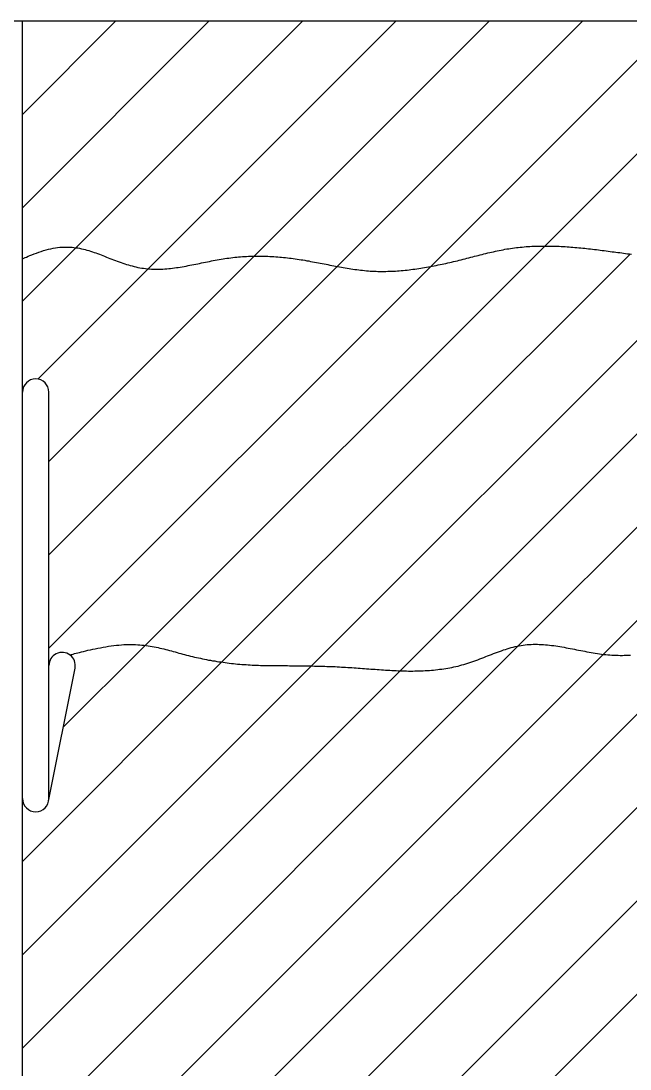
# Model space of a CAD drawing. Extents: x 443 to 1217, y -1921 to -677.
# Drawn here: x 1103.87 to 1110.01, y -1439.28 to -1428.71 of the extents above; entities that cross this region are included whole.
import ezdxf

# ---------------------------------------------------------------- set-up
doc = ezdxf.new("R2010")
doc.units = 0
doc.header["$MEASUREMENT"] = 0
doc.layers.add('2', color=2, linetype='CONTINUOUS')
doc.layers.add('3', color=8, linetype='CONTINUOUS')

msp = doc.modelspace()

# ---------------------------------------------------------------- linework, layer by layer
at = {"layer": '2', "color": 8, "linetype": 'Continuous'}
for p, q in [((1103.883, -1429.654), (1104.825, -1428.712)), ((1103.883, -1430.596), (1105.767, -1428.712)), ((1104.408, -1431.013), (1106.709, -1428.712)), ((1105.151, -1431.213), (1107.651, -1428.712)), ((1106.221, -1431.084), (1108.593, -1428.712)), ((1107.058, -1431.189), (1109.535, -1428.712)), ((1108.001, -1431.188), (1110.476, -1428.712)), ((1109.149, -1430.982), (1111.418, -1428.712)), ((1103.883, -1431.538), (1104.408, -1431.013)), ((1105.111, -1435.02), (1109.149, -1430.982)), ((1109.741, -1435.099), (1113.902, -1430.939)), ((1104.15, -1433.155), (1106.221, -1431.084)), ((1105.895, -1435.177), (1110.01, -1431.063)), ((1106.798, -1435.217), (1110.912, -1431.102)), ((1104.039, -1432.324), (1105.151, -1431.213)), ((1104.15, -1435.039), (1108.001, -1431.188)), ((1104.15, -1434.097), (1107.058, -1431.189)), ((1107.691, -1435.266), (1111.764, -1431.193)), ((1108.883, -1435.015), (1112.732, -1431.166)), ((1103.883, -1441.899), (1110.8, -1434.982)), ((1103.883, -1442.84), (1111.721, -1435.003)), ((1103.883, -1440.015), (1108.883, -1435.015)), ((1104.295, -1435.835), (1105.111, -1435.02)), ((1105.44, -1443.168), (1113.571, -1435.037)), ((1103.883, -1440.957), (1109.741, -1435.099)), ((1104.454, -1443.212), (1112.545, -1435.121)), ((1103.883, -1437.189), (1105.895, -1435.177)), ((1103.883, -1438.131), (1106.798, -1435.217)), ((1103.883, -1439.073), (1107.691, -1435.266))]:
    msp.add_line(p, q, dxfattribs=at)
at = {"layer": '3', "color": 3, "linetype": 'Continuous'}
for p, q in [((1102.951, -1428.712), (1116.271, -1428.712)), ((1103.883, -1449.492), (1103.883, -1428.712)), ((1104.15, -1436.555), (1104.15, -1432.455)), ((1104.147, -1436.581), (1104.414, -1435.239))]:
    msp.add_line(p, q, dxfattribs=at)
at = {"layer": '3', "color": 3}
for p, q in [((1104.073, -1431.036), (1104.097, -1431.028)), ((1104.097, -1431.028), (1104.121, -1431.021)), ((1104.121, -1431.021), (1104.146, -1431.015)), ((1104.146, -1431.015), (1104.169, -1431.009)), ((1104.169, -1431.009), (1104.192, -1431.004)), ((1104.192, -1431.004), (1104.215, -1431.001)), ((1104.215, -1431.001), (1104.237, -1430.997)), ((1104.237, -1430.997), (1104.259, -1430.995)), ((1104.259, -1430.995), (1104.281, -1430.993)), ((1104.281, -1430.993), (1104.302, -1430.992)), ((1104.302, -1430.992), (1104.323, -1430.992)), ((1104.323, -1430.992), (1104.343, -1430.992)), ((1104.343, -1430.992), (1104.363, -1430.993)), ((1104.363, -1430.993), (1104.383, -1430.994)), ((1104.383, -1430.994), (1104.403, -1430.996)), ((1104.403, -1430.996), (1104.422, -1430.999)), ((1104.422, -1430.999), (1104.441, -1431.002)), ((1104.441, -1431.002), (1104.46, -1431.005)), ((1104.46, -1431.005), (1104.479, -1431.009)), ((1104.479, -1431.009), (1104.498, -1431.013)), ((1104.498, -1431.013), (1104.516, -1431.018)), ((1104.516, -1431.018), (1104.534, -1431.023)), ((1104.534, -1431.023), (1104.552, -1431.028)), ((1104.552, -1431.028), (1104.57, -1431.034)), ((1104.57, -1431.034), (1104.588, -1431.039)), ((1108.652, -1431.035), (1108.671, -1431.031)), ((1108.671, -1431.031), (1108.691, -1431.027)), ((1108.691, -1431.027), (1108.71, -1431.023)), ((1108.71, -1431.023), (1108.729, -1431.019)), ((1108.729, -1431.019), (1108.748, -1431.015)), ((1108.748, -1431.015), (1108.767, -1431.012)), ((1108.767, -1431.012), (1108.787, -1431.009)), ((1108.787, -1431.009), (1108.806, -1431.006)), ((1108.806, -1431.006), (1108.825, -1431.003)), ((1108.825, -1431.003), (1108.845, -1431)), ((1108.845, -1431), (1108.864, -1430.998)), ((1108.864, -1430.998), (1108.883, -1430.996)), ((1108.883, -1430.996), (1108.903, -1430.993)), ((1108.903, -1430.993), (1108.922, -1430.992)), ((1108.922, -1430.992), (1108.942, -1430.99)), ((1108.942, -1430.99), (1108.961, -1430.988)), ((1108.961, -1430.988), (1108.981, -1430.987)), ((1108.981, -1430.987), (1109, -1430.986)), ((1109, -1430.986), (1109.02, -1430.985)), ((1109.02, -1430.985), (1109.04, -1430.984)), ((1109.04, -1430.984), (1109.059, -1430.983)), ((1109.059, -1430.983), (1109.079, -1430.982)), ((1109.079, -1430.982), (1109.099, -1430.982)), ((1109.099, -1430.982), (1109.118, -1430.982)), ((1109.118, -1430.982), (1109.138, -1430.982)), ((1109.138, -1430.982), (1109.158, -1430.982)), ((1109.158, -1430.982), (1109.177, -1430.982)), ((1109.177, -1430.982), (1109.197, -1430.982)), ((1109.197, -1430.982), (1109.217, -1430.982)), ((1109.217, -1430.982), (1109.236, -1430.983)), ((1109.236, -1430.983), (1109.256, -1430.983)), ((1109.256, -1430.983), (1109.276, -1430.984)), ((1109.276, -1430.984), (1109.296, -1430.985)), ((1109.296, -1430.985), (1109.316, -1430.986)), ((1109.316, -1430.986), (1109.335, -1430.987)), ((1109.335, -1430.987), (1109.355, -1430.988)), ((1109.355, -1430.988), (1109.375, -1430.99)), ((1109.375, -1430.99), (1109.395, -1430.991)), ((1109.395, -1430.991), (1109.414, -1430.992)), ((1109.414, -1430.992), (1109.434, -1430.994)), ((1109.434, -1430.994), (1109.454, -1430.996)), ((1109.454, -1430.996), (1109.474, -1430.997)), ((1109.474, -1430.997), (1109.494, -1430.999)), ((1109.494, -1430.999), (1109.513, -1431.001)), ((1109.513, -1431.001), (1109.533, -1431.003)), ((1109.533, -1431.003), (1109.553, -1431.005)), ((1109.553, -1431.005), (1109.572, -1431.007)), ((1109.572, -1431.007), (1109.592, -1431.009)), ((1109.592, -1431.009), (1109.612, -1431.011)), ((1109.612, -1431.011), (1109.632, -1431.014)), ((1109.632, -1431.014), (1109.651, -1431.016)), ((1109.651, -1431.016), (1109.671, -1431.018)), ((1109.671, -1431.018), (1109.691, -1431.021)), ((1109.691, -1431.021), (1109.71, -1431.023)), ((1109.71, -1431.023), (1109.73, -1431.026)), ((1109.73, -1431.026), (1109.75, -1431.028)), ((1109.75, -1431.028), (1109.769, -1431.031)), ((1109.769, -1431.031), (1109.789, -1431.033)), ((1109.789, -1431.033), (1109.809, -1431.036)), ((1103.883, -1431.11), (1103.889, -1431.108)), ((1103.889, -1431.108), (1103.897, -1431.104)), ((1103.897, -1431.104), (1103.909, -1431.099)), ((1103.909, -1431.099), (1103.923, -1431.093)), ((1103.923, -1431.093), (1103.94, -1431.086)), ((1103.94, -1431.086), (1103.959, -1431.078)), ((1103.959, -1431.078), (1103.979, -1431.07)), ((1103.979, -1431.07), (1104.001, -1431.061)), ((1104.001, -1431.061), (1104.024, -1431.053)), ((1104.024, -1431.053), (1104.048, -1431.044)), ((1104.048, -1431.044), (1104.073, -1431.036)), ((1104.588, -1431.039), (1104.606, -1431.046)), ((1104.606, -1431.046), (1104.624, -1431.052)), ((1104.624, -1431.052), (1104.641, -1431.058)), ((1104.641, -1431.058), (1104.659, -1431.065)), ((1104.659, -1431.065), (1104.677, -1431.072)), ((1104.677, -1431.072), (1104.694, -1431.079)), ((1104.694, -1431.079), (1104.712, -1431.086)), ((1104.712, -1431.086), (1104.73, -1431.093)), ((1104.73, -1431.093), (1104.748, -1431.1)), ((1104.748, -1431.1), (1104.766, -1431.107)), ((1104.766, -1431.107), (1104.784, -1431.114)), ((1104.784, -1431.114), (1104.802, -1431.121)), ((1104.802, -1431.121), (1104.821, -1431.128)), ((1104.821, -1431.128), (1104.839, -1431.135)), ((1104.839, -1431.135), (1104.858, -1431.142)), ((1105.748, -1431.141), (1105.768, -1431.137)), ((1105.768, -1431.137), (1105.788, -1431.133)), ((1105.788, -1431.133), (1105.807, -1431.129)), ((1105.807, -1431.129), (1105.827, -1431.125)), ((1105.827, -1431.125), (1105.847, -1431.122)), ((1105.847, -1431.122), (1105.866, -1431.118)), ((1105.866, -1431.118), (1105.886, -1431.115)), ((1105.886, -1431.115), (1105.906, -1431.112)), ((1105.906, -1431.112), (1105.925, -1431.109)), ((1105.925, -1431.109), (1105.945, -1431.106)), ((1105.945, -1431.106), (1105.965, -1431.103)), ((1105.965, -1431.103), (1105.985, -1431.101)), ((1105.985, -1431.101), (1106.004, -1431.098)), ((1106.004, -1431.098), (1106.024, -1431.096)), ((1106.024, -1431.096), (1106.044, -1431.094)), ((1106.044, -1431.094), (1106.063, -1431.092)), ((1106.063, -1431.092), (1106.083, -1431.091)), ((1106.083, -1431.091), (1106.103, -1431.089)), ((1106.103, -1431.089), (1106.122, -1431.088)), ((1106.122, -1431.088), (1106.142, -1431.087)), ((1106.142, -1431.087), (1106.162, -1431.086)), ((1106.162, -1431.086), (1106.182, -1431.085)), ((1106.182, -1431.085), (1106.201, -1431.085)), ((1106.201, -1431.085), (1106.221, -1431.084)), ((1106.221, -1431.084), (1106.241, -1431.084)), ((1106.241, -1431.084), (1106.261, -1431.084)), ((1106.261, -1431.084), (1106.28, -1431.084)), ((1106.28, -1431.084), (1106.3, -1431.084)), ((1106.3, -1431.084), (1106.319, -1431.084)), ((1106.319, -1431.084), (1106.339, -1431.085)), ((1106.339, -1431.085), (1106.359, -1431.086)), ((1106.359, -1431.086), (1106.379, -1431.087)), ((1106.379, -1431.087), (1106.398, -1431.088)), ((1106.398, -1431.088), (1106.418, -1431.089)), ((1106.418, -1431.089), (1106.438, -1431.09)), ((1106.438, -1431.09), (1106.457, -1431.091)), ((1106.457, -1431.091), (1106.477, -1431.093)), ((1106.477, -1431.093), (1106.496, -1431.095)), ((1106.496, -1431.095), (1106.516, -1431.097)), ((1106.516, -1431.097), (1106.535, -1431.099)), ((1106.535, -1431.099), (1106.555, -1431.101)), ((1106.555, -1431.101), (1106.575, -1431.103)), ((1106.575, -1431.103), (1106.594, -1431.105)), ((1106.594, -1431.105), (1106.614, -1431.108)), ((1106.614, -1431.108), (1106.633, -1431.111)), ((1106.633, -1431.111), (1106.653, -1431.114)), ((1106.653, -1431.114), (1106.672, -1431.117)), ((1106.672, -1431.117), (1106.692, -1431.12)), ((1106.692, -1431.12), (1106.711, -1431.123)), ((1106.711, -1431.123), (1106.731, -1431.126)), ((1106.731, -1431.126), (1106.75, -1431.13)), ((1106.75, -1431.13), (1106.77, -1431.133)), ((1106.77, -1431.133), (1106.789, -1431.137)), ((1106.789, -1431.137), (1106.808, -1431.14)), ((1108.211, -1431.144), (1108.23, -1431.139)), ((1108.23, -1431.139), (1108.249, -1431.134)), ((1108.249, -1431.134), (1108.269, -1431.13)), ((1108.269, -1431.13), (1108.288, -1431.125)), ((1108.288, -1431.125), (1108.307, -1431.12)), ((1108.307, -1431.12), (1108.326, -1431.115)), ((1108.326, -1431.115), (1108.346, -1431.111)), ((1108.346, -1431.111), (1108.365, -1431.106)), ((1108.365, -1431.106), (1108.384, -1431.101)), ((1108.384, -1431.101), (1108.403, -1431.096)), ((1108.403, -1431.096), (1108.423, -1431.091)), ((1108.423, -1431.091), (1108.442, -1431.086)), ((1108.442, -1431.086), (1108.461, -1431.081)), ((1108.461, -1431.081), (1108.48, -1431.076)), ((1108.48, -1431.076), (1108.499, -1431.071)), ((1108.499, -1431.071), (1108.518, -1431.067)), ((1108.518, -1431.067), (1108.537, -1431.062)), ((1108.537, -1431.062), (1108.556, -1431.057)), ((1108.556, -1431.057), (1108.576, -1431.052)), ((1108.576, -1431.052), (1108.595, -1431.048)), ((1108.595, -1431.048), (1108.614, -1431.043)), ((1108.614, -1431.043), (1108.633, -1431.039)), ((1108.633, -1431.039), (1108.652, -1431.035)), ((1109.809, -1431.036), (1109.828, -1431.039)), ((1109.828, -1431.039), (1109.848, -1431.041)), ((1109.848, -1431.041), (1109.867, -1431.044)), ((1109.867, -1431.044), (1109.887, -1431.047)), ((1109.887, -1431.047), (1109.907, -1431.049)), ((1109.907, -1431.049), (1109.926, -1431.052)), ((1109.926, -1431.052), (1109.945, -1431.054)), ((1109.945, -1431.054), (1109.965, -1431.057)), ((1109.965, -1431.057), (1109.985, -1431.06)), ((1109.985, -1431.06), (1110.004, -1431.062)), ((1110.004, -1431.062), (1110.024, -1431.065)), ((1104.858, -1431.142), (1104.877, -1431.148)), ((1104.877, -1431.148), (1104.895, -1431.155)), ((1104.895, -1431.155), (1104.914, -1431.161)), ((1104.914, -1431.161), (1104.933, -1431.167)), ((1104.933, -1431.167), (1104.952, -1431.172)), ((1104.952, -1431.172), (1104.971, -1431.178)), ((1104.971, -1431.178), (1104.99, -1431.183)), ((1104.99, -1431.183), (1105.009, -1431.188)), ((1105.009, -1431.188), (1105.028, -1431.193)), ((1105.028, -1431.193), (1105.048, -1431.197)), ((1105.048, -1431.197), (1105.067, -1431.201)), ((1105.067, -1431.201), (1105.086, -1431.204)), ((1105.086, -1431.204), (1105.105, -1431.207)), ((1105.105, -1431.207), (1105.125, -1431.209)), ((1105.125, -1431.209), (1105.144, -1431.212)), ((1105.144, -1431.212), (1105.163, -1431.213)), ((1105.163, -1431.213), (1105.183, -1431.214)), ((1105.183, -1431.214), (1105.202, -1431.215)), ((1105.202, -1431.215), (1105.222, -1431.216)), ((1105.222, -1431.216), (1105.241, -1431.216)), ((1105.241, -1431.216), (1105.26, -1431.216)), ((1105.26, -1431.216), (1105.28, -1431.215)), ((1105.28, -1431.215), (1105.299, -1431.214)), ((1105.299, -1431.214), (1105.319, -1431.213)), ((1105.319, -1431.213), (1105.338, -1431.211)), ((1105.338, -1431.211), (1105.358, -1431.21)), ((1105.358, -1431.21), (1105.377, -1431.208)), ((1105.377, -1431.208), (1105.396, -1431.205)), ((1105.396, -1431.205), (1105.416, -1431.203)), ((1105.416, -1431.203), (1105.436, -1431.2)), ((1105.436, -1431.2), (1105.455, -1431.197)), ((1105.455, -1431.197), (1105.475, -1431.194)), ((1105.475, -1431.194), (1105.494, -1431.191)), ((1105.494, -1431.191), (1105.513, -1431.187)), ((1105.513, -1431.187), (1105.533, -1431.184)), ((1105.533, -1431.184), (1105.553, -1431.18)), ((1105.553, -1431.18), (1105.572, -1431.176)), ((1105.572, -1431.176), (1105.592, -1431.173)), ((1105.592, -1431.173), (1105.611, -1431.169)), ((1105.611, -1431.169), (1105.631, -1431.165)), ((1105.631, -1431.165), (1105.651, -1431.161)), ((1105.651, -1431.161), (1105.67, -1431.157)), ((1105.67, -1431.157), (1105.69, -1431.153)), ((1105.69, -1431.153), (1105.709, -1431.149)), ((1105.709, -1431.149), (1105.729, -1431.145)), ((1105.729, -1431.145), (1105.748, -1431.141)), ((1106.808, -1431.14), (1106.828, -1431.144)), ((1106.828, -1431.144), (1106.847, -1431.148)), ((1106.847, -1431.148), (1106.867, -1431.151)), ((1106.867, -1431.151), (1106.886, -1431.155)), ((1106.886, -1431.155), (1106.906, -1431.159)), ((1106.906, -1431.159), (1106.925, -1431.163)), ((1106.925, -1431.163), (1106.944, -1431.166)), ((1106.944, -1431.166), (1106.964, -1431.17)), ((1106.964, -1431.17), (1106.983, -1431.174)), ((1106.983, -1431.174), (1107.002, -1431.178)), ((1107.002, -1431.178), (1107.022, -1431.182)), ((1107.022, -1431.182), (1107.041, -1431.185)), ((1107.041, -1431.185), (1107.06, -1431.189)), ((1107.06, -1431.189), (1107.08, -1431.192)), ((1107.08, -1431.192), (1107.099, -1431.196)), ((1107.099, -1431.196), (1107.118, -1431.199)), ((1107.118, -1431.199), (1107.138, -1431.203)), ((1107.138, -1431.203), (1107.157, -1431.206)), ((1107.157, -1431.206), (1107.177, -1431.209)), ((1107.177, -1431.209), (1107.196, -1431.212)), ((1107.196, -1431.212), (1107.215, -1431.215)), ((1107.215, -1431.215), (1107.235, -1431.218)), ((1107.235, -1431.218), (1107.254, -1431.22)), ((1107.254, -1431.22), (1107.274, -1431.223)), ((1107.274, -1431.223), (1107.293, -1431.225)), ((1107.293, -1431.225), (1107.313, -1431.227)), ((1107.313, -1431.227), (1107.332, -1431.229)), ((1107.332, -1431.229), (1107.351, -1431.231)), ((1107.351, -1431.231), (1107.371, -1431.233)), ((1107.371, -1431.233), (1107.39, -1431.234)), ((1107.39, -1431.234), (1107.41, -1431.235)), ((1107.41, -1431.235), (1107.429, -1431.236)), ((1107.429, -1431.236), (1107.449, -1431.237)), ((1107.449, -1431.237), (1107.468, -1431.238)), ((1107.468, -1431.238), (1107.488, -1431.238)), ((1107.488, -1431.238), (1107.507, -1431.238)), ((1107.507, -1431.238), (1107.527, -1431.238)), ((1107.527, -1431.238), (1107.546, -1431.238)), ((1107.546, -1431.238), (1107.566, -1431.237)), ((1107.566, -1431.237), (1107.585, -1431.237)), ((1107.585, -1431.237), (1107.605, -1431.236)), ((1107.605, -1431.236), (1107.625, -1431.235)), ((1107.625, -1431.235), (1107.644, -1431.234)), ((1107.644, -1431.234), (1107.664, -1431.233)), ((1107.664, -1431.233), (1107.683, -1431.231)), ((1107.683, -1431.231), (1107.703, -1431.23)), ((1107.703, -1431.23), (1107.722, -1431.228)), ((1107.722, -1431.228), (1107.742, -1431.226)), ((1107.742, -1431.226), (1107.762, -1431.224)), ((1107.762, -1431.224), (1107.781, -1431.222)), ((1107.781, -1431.222), (1107.801, -1431.219)), ((1107.801, -1431.219), (1107.821, -1431.217)), ((1107.821, -1431.217), (1107.84, -1431.214)), ((1107.84, -1431.214), (1107.86, -1431.211)), ((1107.86, -1431.211), (1107.879, -1431.208)), ((1107.879, -1431.208), (1107.899, -1431.205)), ((1107.899, -1431.205), (1107.918, -1431.202)), ((1107.918, -1431.202), (1107.938, -1431.199)), ((1107.938, -1431.199), (1107.957, -1431.196)), ((1107.957, -1431.196), (1107.977, -1431.192)), ((1107.977, -1431.192), (1107.997, -1431.189)), ((1107.997, -1431.189), (1108.016, -1431.185)), ((1108.016, -1431.185), (1108.036, -1431.181)), ((1108.036, -1431.181), (1108.055, -1431.177)), ((1108.055, -1431.177), (1108.075, -1431.173)), ((1108.075, -1431.173), (1108.094, -1431.169)), ((1108.094, -1431.169), (1108.114, -1431.165)), ((1108.114, -1431.165), (1108.133, -1431.161)), ((1108.133, -1431.161), (1108.152, -1431.157)), ((1108.152, -1431.157), (1108.172, -1431.153)), ((1108.172, -1431.153), (1108.191, -1431.148)), ((1108.191, -1431.148), (1108.211, -1431.144)), ((1104.568, -1435.054), (1104.593, -1435.049)), ((1104.593, -1435.049), (1104.618, -1435.043)), ((1104.618, -1435.043), (1104.644, -1435.038)), ((1104.644, -1435.038), (1104.67, -1435.033)), ((1104.67, -1435.033), (1104.697, -1435.028)), ((1104.697, -1435.028), (1104.723, -1435.023)), ((1104.723, -1435.023), (1104.75, -1435.019)), ((1104.75, -1435.019), (1104.777, -1435.015)), ((1104.777, -1435.015), (1104.803, -1435.011)), ((1104.803, -1435.011), (1104.83, -1435.008)), ((1104.83, -1435.008), (1104.855, -1435.006)), ((1104.855, -1435.006), (1104.881, -1435.004)), ((1104.881, -1435.004), (1104.905, -1435.002)), ((1104.905, -1435.002), (1104.93, -1435.001)), ((1104.93, -1435.001), (1104.953, -1435)), ((1104.953, -1435), (1104.977, -1435)), ((1104.977, -1435), (1105, -1435.001)), ((1105, -1435.001), (1105.023, -1435.001)), ((1105.023, -1435.001), (1105.045, -1435.003)), ((1105.045, -1435.003), (1105.067, -1435.004)), ((1105.067, -1435.004), (1105.088, -1435.006)), ((1105.088, -1435.006), (1105.109, -1435.008)), ((1105.109, -1435.008), (1105.13, -1435.011)), ((1105.13, -1435.011), (1105.151, -1435.014)), ((1105.151, -1435.014), (1105.171, -1435.017)), ((1105.171, -1435.017), (1105.192, -1435.021)), ((1105.192, -1435.021), (1105.212, -1435.024)), ((1105.212, -1435.024), (1105.231, -1435.028)), ((1105.231, -1435.028), (1105.251, -1435.032)), ((1105.251, -1435.032), (1105.27, -1435.037)), ((1105.27, -1435.037), (1105.29, -1435.041)), ((1105.29, -1435.041), (1105.309, -1435.046)), ((1105.309, -1435.046), (1105.328, -1435.051)), ((1108.733, -1435.056), (1108.753, -1435.05)), ((1108.753, -1435.05), (1108.772, -1435.044)), ((1108.772, -1435.044), (1108.792, -1435.038)), ((1108.792, -1435.038), (1108.812, -1435.032)), ((1108.812, -1435.032), (1108.832, -1435.027)), ((1108.832, -1435.027), (1108.852, -1435.022)), ((1108.852, -1435.022), (1108.872, -1435.017)), ((1108.872, -1435.017), (1108.892, -1435.013)), ((1108.892, -1435.013), (1108.912, -1435.01)), ((1108.912, -1435.01), (1108.932, -1435.006)), ((1108.932, -1435.006), (1108.953, -1435.004)), ((1108.953, -1435.004), (1108.973, -1435.002)), ((1108.973, -1435.002), (1108.993, -1435)), ((1108.993, -1435), (1109.014, -1434.999)), ((1109.014, -1434.999), (1109.034, -1434.998)), ((1109.034, -1434.998), (1109.054, -1434.998)), ((1109.054, -1434.998), (1109.075, -1434.998)), ((1109.075, -1434.998), (1109.095, -1434.999)), ((1109.095, -1434.999), (1109.116, -1435)), ((1109.116, -1435), (1109.136, -1435.001)), ((1109.136, -1435.001), (1109.157, -1435.003)), ((1109.157, -1435.003), (1109.178, -1435.005)), ((1109.178, -1435.005), (1109.199, -1435.007)), ((1109.199, -1435.007), (1109.219, -1435.01)), ((1109.219, -1435.01), (1109.24, -1435.012)), ((1109.24, -1435.012), (1109.261, -1435.015)), ((1109.261, -1435.015), (1109.282, -1435.019)), ((1109.282, -1435.019), (1109.303, -1435.022)), ((1109.303, -1435.022), (1109.323, -1435.025)), ((1109.323, -1435.025), (1109.344, -1435.029)), ((1109.344, -1435.029), (1109.365, -1435.033)), ((1109.365, -1435.033), (1109.386, -1435.037)), ((1109.386, -1435.037), (1109.407, -1435.041)), ((1109.407, -1435.041), (1109.428, -1435.045)), ((1109.428, -1435.045), (1109.449, -1435.049)), ((1109.449, -1435.049), (1109.47, -1435.053)), ((1104.362, -1435.106), (1104.367, -1435.105)), ((1104.367, -1435.105), (1104.375, -1435.102)), ((1104.375, -1435.102), (1104.384, -1435.1)), ((1104.384, -1435.1), (1104.396, -1435.097)), ((1104.396, -1435.097), (1104.409, -1435.093)), ((1104.409, -1435.093), (1104.424, -1435.089)), ((1104.424, -1435.089), (1104.441, -1435.085)), ((1104.441, -1435.085), (1104.459, -1435.08)), ((1104.459, -1435.08), (1104.479, -1435.075)), ((1104.479, -1435.075), (1104.5, -1435.07)), ((1104.5, -1435.07), (1104.521, -1435.065)), ((1104.521, -1435.065), (1104.544, -1435.059)), ((1104.544, -1435.059), (1104.568, -1435.054)), ((1105.328, -1435.051), (1105.347, -1435.056)), ((1105.347, -1435.056), (1105.366, -1435.061)), ((1105.366, -1435.061), (1105.385, -1435.066)), ((1105.385, -1435.066), (1105.404, -1435.071)), ((1105.404, -1435.071), (1105.423, -1435.076)), ((1105.423, -1435.076), (1105.442, -1435.082)), ((1105.442, -1435.082), (1105.461, -1435.087)), ((1105.461, -1435.087), (1105.48, -1435.092)), ((1105.48, -1435.092), (1105.499, -1435.097)), ((1105.499, -1435.097), (1105.518, -1435.103)), ((1105.518, -1435.103), (1105.538, -1435.108)), ((1105.538, -1435.108), (1105.557, -1435.113)), ((1105.557, -1435.113), (1105.577, -1435.117)), ((1105.577, -1435.117), (1105.597, -1435.122)), ((1105.597, -1435.122), (1105.617, -1435.127)), ((1105.617, -1435.127), (1105.637, -1435.131)), ((1105.637, -1435.131), (1105.657, -1435.136)), ((1105.657, -1435.136), (1105.677, -1435.14)), ((1105.677, -1435.14), (1105.698, -1435.144)), ((1105.698, -1435.144), (1105.718, -1435.149)), ((1105.718, -1435.149), (1105.739, -1435.153)), ((1105.739, -1435.153), (1105.759, -1435.157)), ((1105.759, -1435.157), (1105.78, -1435.16)), ((1108.455, -1435.161), (1108.475, -1435.154)), ((1108.475, -1435.154), (1108.495, -1435.146)), ((1108.495, -1435.146), (1108.515, -1435.139)), ((1108.515, -1435.139), (1108.535, -1435.131)), ((1108.535, -1435.131), (1108.555, -1435.123)), ((1108.555, -1435.123), (1108.574, -1435.115)), ((1108.574, -1435.115), (1108.594, -1435.108)), ((1108.594, -1435.108), (1108.614, -1435.1)), ((1108.614, -1435.1), (1108.634, -1435.092)), ((1108.634, -1435.092), (1108.654, -1435.085)), ((1108.654, -1435.085), (1108.673, -1435.077)), ((1108.673, -1435.077), (1108.693, -1435.07)), ((1108.693, -1435.07), (1108.713, -1435.063)), ((1108.713, -1435.063), (1108.733, -1435.056)), ((1109.47, -1435.053), (1109.491, -1435.057)), ((1109.491, -1435.057), (1109.512, -1435.061)), ((1109.512, -1435.061), (1109.533, -1435.065)), ((1109.533, -1435.065), (1109.554, -1435.069)), ((1109.554, -1435.069), (1109.575, -1435.073)), ((1109.575, -1435.073), (1109.596, -1435.077)), ((1109.596, -1435.077), (1109.617, -1435.081)), ((1109.617, -1435.081), (1109.638, -1435.085)), ((1109.638, -1435.085), (1109.659, -1435.088)), ((1109.659, -1435.088), (1109.68, -1435.091)), ((1109.68, -1435.091), (1109.701, -1435.094)), ((1109.701, -1435.094), (1109.722, -1435.097)), ((1109.722, -1435.097), (1109.743, -1435.1)), ((1109.743, -1435.1), (1109.764, -1435.102)), ((1109.764, -1435.102), (1109.785, -1435.104)), ((1109.785, -1435.104), (1109.806, -1435.106)), ((1109.806, -1435.106), (1109.827, -1435.107)), ((1109.827, -1435.107), (1109.848, -1435.108)), ((1109.848, -1435.108), (1109.869, -1435.109)), ((1109.869, -1435.109), (1109.89, -1435.109)), ((1109.89, -1435.109), (1109.911, -1435.11)), ((1109.911, -1435.11), (1109.932, -1435.11)), ((1109.932, -1435.11), (1109.952, -1435.109)), ((1109.952, -1435.109), (1109.973, -1435.109)), ((1109.973, -1435.109), (1109.994, -1435.108)), ((1109.994, -1435.108), (1110.015, -1435.107)), ((1105.78, -1435.16), (1105.801, -1435.164)), ((1105.801, -1435.164), (1105.822, -1435.167)), ((1105.822, -1435.167), (1105.843, -1435.171)), ((1105.843, -1435.171), (1105.864, -1435.174)), ((1105.864, -1435.174), (1105.885, -1435.177)), ((1105.885, -1435.177), (1105.906, -1435.18)), ((1105.906, -1435.18), (1105.927, -1435.183)), ((1105.927, -1435.183), (1105.948, -1435.186)), ((1105.948, -1435.186), (1105.969, -1435.189)), ((1105.969, -1435.189), (1105.99, -1435.191)), ((1105.99, -1435.191), (1106.011, -1435.193)), ((1106.011, -1435.193), (1106.032, -1435.196)), ((1106.032, -1435.196), (1106.053, -1435.198)), ((1106.053, -1435.198), (1106.075, -1435.199)), ((1106.075, -1435.199), (1106.096, -1435.201)), ((1106.096, -1435.201), (1106.117, -1435.203)), ((1106.117, -1435.203), (1106.138, -1435.204)), ((1106.138, -1435.204), (1106.159, -1435.206)), ((1106.159, -1435.206), (1106.18, -1435.207)), ((1106.18, -1435.207), (1106.201, -1435.208)), ((1106.201, -1435.208), (1106.222, -1435.209)), ((1106.222, -1435.209), (1106.243, -1435.21)), ((1106.243, -1435.21), (1106.264, -1435.21)), ((1106.264, -1435.21), (1106.285, -1435.211)), ((1106.285, -1435.211), (1106.306, -1435.212)), ((1106.306, -1435.212), (1106.326, -1435.212)), ((1106.326, -1435.212), (1106.347, -1435.213)), ((1106.347, -1435.213), (1106.368, -1435.213)), ((1106.368, -1435.213), (1106.389, -1435.213)), ((1106.389, -1435.213), (1106.41, -1435.213)), ((1106.41, -1435.213), (1106.431, -1435.214)), ((1106.431, -1435.214), (1106.452, -1435.214)), ((1106.452, -1435.214), (1106.473, -1435.214)), ((1106.473, -1435.214), (1106.493, -1435.214)), ((1106.493, -1435.214), (1106.514, -1435.214)), ((1106.514, -1435.214), (1106.535, -1435.214)), ((1106.535, -1435.214), (1106.556, -1435.214)), ((1106.556, -1435.214), (1106.577, -1435.215)), ((1106.577, -1435.215), (1106.598, -1435.215)), ((1106.598, -1435.215), (1106.619, -1435.215)), ((1106.619, -1435.215), (1106.639, -1435.215)), ((1106.639, -1435.215), (1106.66, -1435.215)), ((1106.66, -1435.215), (1106.681, -1435.215)), ((1106.681, -1435.215), (1106.702, -1435.216)), ((1106.702, -1435.216), (1106.723, -1435.216)), ((1106.723, -1435.216), (1106.744, -1435.216)), ((1106.744, -1435.216), (1106.765, -1435.216)), ((1106.765, -1435.216), (1106.785, -1435.217)), ((1106.785, -1435.217), (1106.806, -1435.217)), ((1106.806, -1435.217), (1106.827, -1435.218)), ((1106.827, -1435.218), (1106.848, -1435.218)), ((1106.848, -1435.218), (1106.869, -1435.219)), ((1106.869, -1435.219), (1106.89, -1435.219)), ((1106.89, -1435.219), (1106.911, -1435.22)), ((1106.911, -1435.22), (1106.932, -1435.22)), ((1106.932, -1435.22), (1106.953, -1435.221)), ((1106.953, -1435.221), (1106.974, -1435.222)), ((1106.974, -1435.222), (1106.995, -1435.223)), ((1106.995, -1435.223), (1107.016, -1435.223)), ((1107.016, -1435.223), (1107.037, -1435.224)), ((1107.037, -1435.224), (1107.058, -1435.225)), ((1107.058, -1435.225), (1107.079, -1435.226)), ((1107.079, -1435.226), (1107.1, -1435.228)), ((1107.1, -1435.228), (1107.121, -1435.229)), ((1107.121, -1435.229), (1107.142, -1435.23)), ((1107.142, -1435.23), (1107.163, -1435.231)), ((1107.163, -1435.231), (1107.184, -1435.233)), ((1107.184, -1435.233), (1107.206, -1435.234)), ((1107.206, -1435.234), (1107.227, -1435.236)), ((1107.227, -1435.236), (1107.248, -1435.237)), ((1107.248, -1435.237), (1107.269, -1435.239)), ((1107.269, -1435.239), (1107.29, -1435.24)), ((1107.29, -1435.24), (1107.312, -1435.242)), ((1107.312, -1435.242), (1107.333, -1435.243)), ((1107.333, -1435.243), (1107.354, -1435.245)), ((1107.354, -1435.245), (1107.375, -1435.247)), ((1107.375, -1435.247), (1107.396, -1435.248)), ((1107.396, -1435.248), (1107.417, -1435.25)), ((1107.417, -1435.25), (1107.439, -1435.251)), ((1107.439, -1435.251), (1107.46, -1435.253)), ((1107.46, -1435.253), (1107.481, -1435.254)), ((1107.481, -1435.254), (1107.502, -1435.256)), ((1107.502, -1435.256), (1107.523, -1435.257)), ((1107.523, -1435.257), (1107.545, -1435.258)), ((1107.545, -1435.258), (1107.566, -1435.26)), ((1107.566, -1435.26), (1107.587, -1435.261)), ((1107.587, -1435.261), (1107.608, -1435.262)), ((1107.608, -1435.262), (1107.629, -1435.263)), ((1107.966, -1435.263), (1107.987, -1435.262)), ((1107.987, -1435.262), (1108.007, -1435.26)), ((1108.007, -1435.26), (1108.028, -1435.258)), ((1108.028, -1435.258), (1108.049, -1435.256)), ((1108.049, -1435.256), (1108.07, -1435.254)), ((1108.07, -1435.254), (1108.09, -1435.251)), ((1108.09, -1435.251), (1108.111, -1435.249)), ((1108.111, -1435.249), (1108.131, -1435.246)), ((1108.131, -1435.246), (1108.152, -1435.243)), ((1108.152, -1435.243), (1108.173, -1435.239)), ((1108.173, -1435.239), (1108.193, -1435.235)), ((1108.193, -1435.235), (1108.214, -1435.231)), ((1108.214, -1435.231), (1108.234, -1435.227)), ((1108.234, -1435.227), (1108.254, -1435.222)), ((1108.254, -1435.222), (1108.275, -1435.218)), ((1108.275, -1435.218), (1108.295, -1435.212)), ((1108.295, -1435.212), (1108.315, -1435.207)), ((1108.315, -1435.207), (1108.335, -1435.201)), ((1108.335, -1435.201), (1108.355, -1435.195)), ((1108.355, -1435.195), (1108.375, -1435.189)), ((1108.375, -1435.189), (1108.395, -1435.182)), ((1108.395, -1435.182), (1108.415, -1435.175)), ((1108.415, -1435.175), (1108.435, -1435.168)), ((1108.435, -1435.168), (1108.455, -1435.161)), ((1107.629, -1435.263), (1107.651, -1435.264)), ((1107.651, -1435.264), (1107.672, -1435.265)), ((1107.672, -1435.265), (1107.693, -1435.266)), ((1107.693, -1435.266), (1107.714, -1435.266)), ((1107.714, -1435.266), (1107.735, -1435.267)), ((1107.735, -1435.267), (1107.756, -1435.267)), ((1107.756, -1435.267), (1107.777, -1435.268)), ((1107.777, -1435.268), (1107.798, -1435.268)), ((1107.798, -1435.268), (1107.819, -1435.268)), ((1107.819, -1435.268), (1107.84, -1435.267)), ((1107.84, -1435.267), (1107.861, -1435.267)), ((1107.861, -1435.267), (1107.882, -1435.267)), ((1107.882, -1435.267), (1107.903, -1435.266)), ((1107.903, -1435.266), (1107.924, -1435.265)), ((1107.924, -1435.265), (1107.945, -1435.264)), ((1107.945, -1435.264), (1107.966, -1435.263))]:
    msp.add_line(p, q, dxfattribs=at)
at = {"layer": '3', "color": 3, "linetype": 'Continuous'}
for centre, start, end in [((1104.017, -1432.455), 0, 180), ((1104.283, -1435.213), 348.7707, 180), ((1104.017, -1436.555), 180, 360)]:
    msp.add_arc(centre, 0.133, start, end, dxfattribs=at)

doc.saveas('drawing.dxf')
